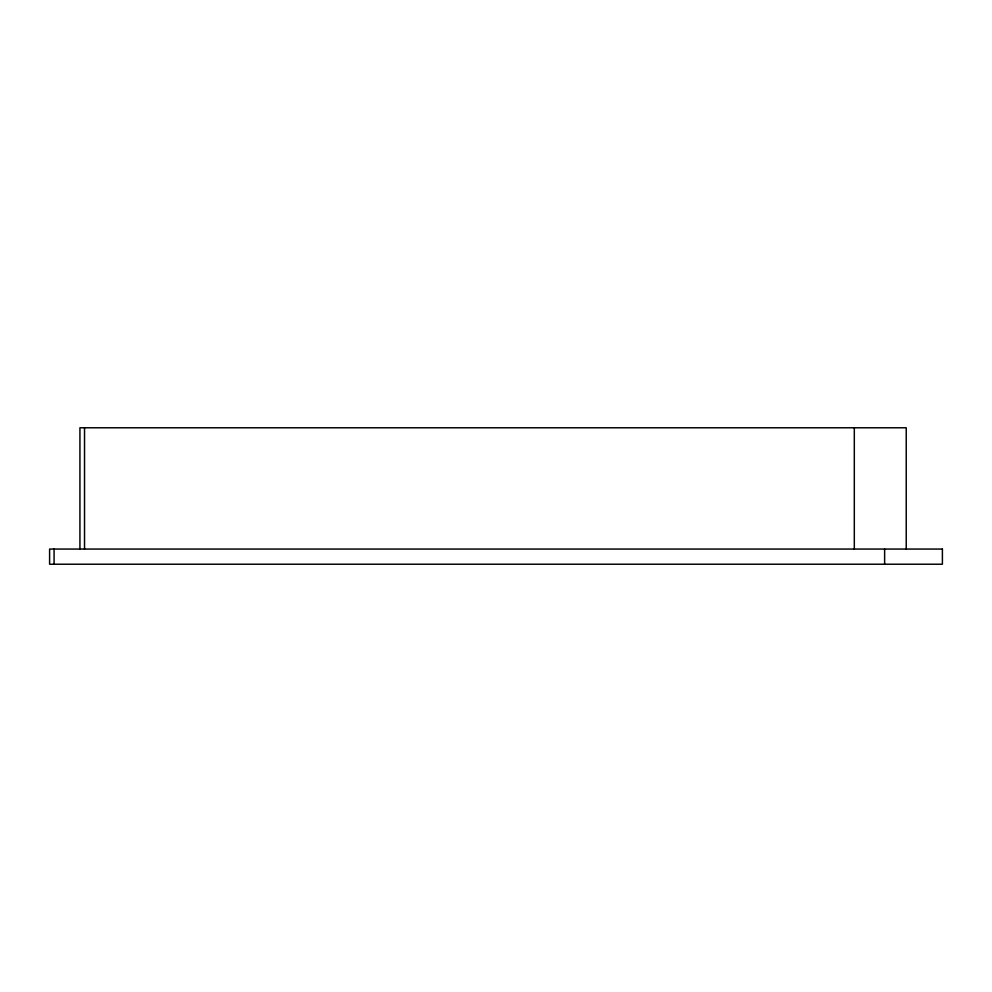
<?xml version="1.0" encoding="UTF-8"?>
<svg xmlns="http://www.w3.org/2000/svg" width="992" height="992" viewBox="0 0 992 992"><rect width="100%" height="100%" fill="white"/><g stroke="black" fill="none" stroke-linecap="round" stroke-linejoin="round"><path stroke-width="1.49" d="M906.229 549.06L906.229 427.775L79.93 427.775L79.93 549.06M884.628 549.06L884.628 564.225M854.31 427.775L854.31 549.06M84.531 427.775L84.531 549.06M54.076 549.06L54.076 564.225M942.4 549.06L49.6 549.06L49.6 564.225L942.4 564.225L942.4 549.06"/></g></svg>
